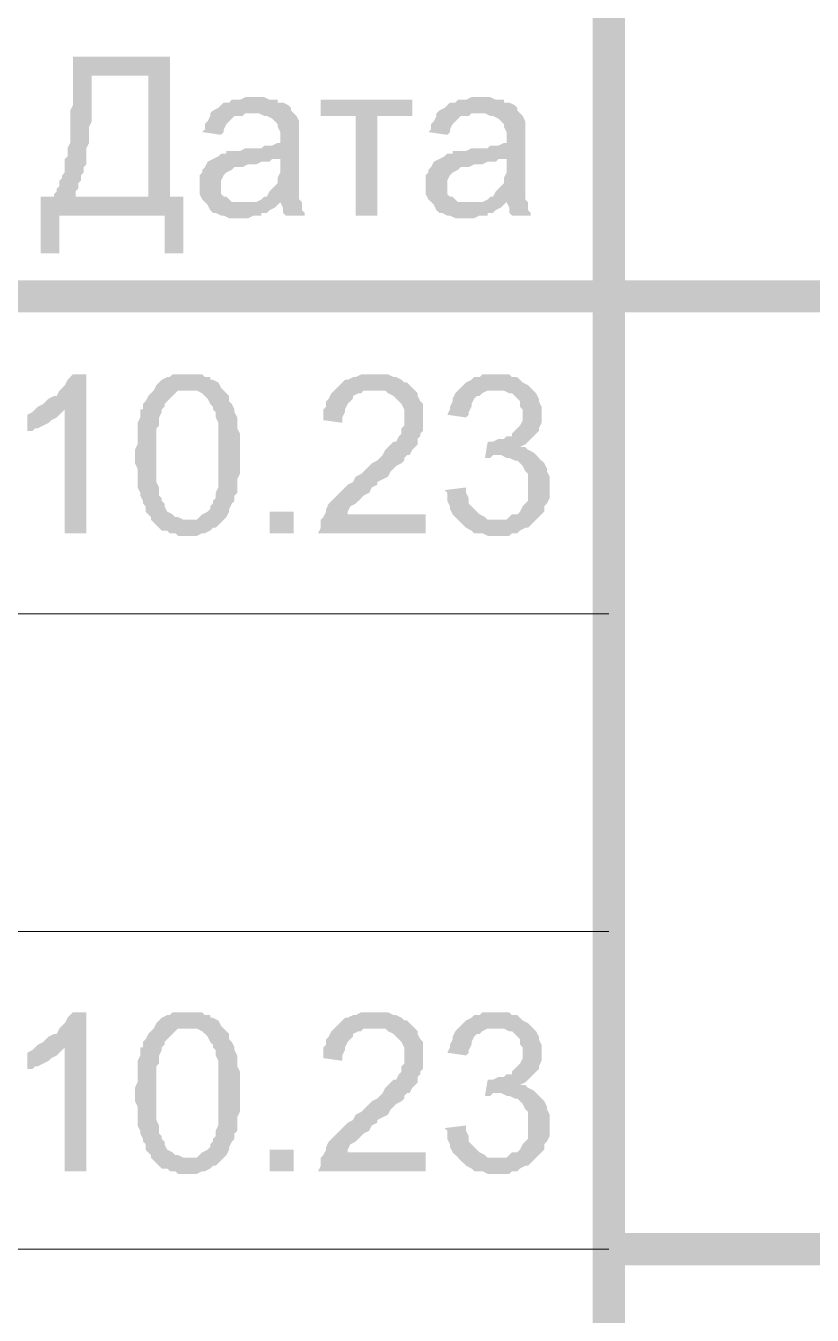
# Model space of a CAD drawing. Header units: millimetres. Extents: x -383313 to -161684, y -117025 to 99224.
# Drawn here: x -327980 to -326744, y -34684 to -32656 of the extents above; entities that cross this region are included whole.
import ezdxf

# ---------------------------------------------------------------- set-up
doc = ezdxf.new("R2010")
doc.units = ezdxf.units.MM
doc.header["$MEASUREMENT"] = 0
doc.layers.add('PDF_Geometry', color=7, linetype='Continuous')
doc.layers.add('PDF_Solid Fills', color=7, linetype='Continuous')

# ---------------------------------------------------------------- blocks, each defined once
blk = doc.blocks.new('A$Cf5759c35')
at = {"layer": 'PDF_Solid Fills'}
for points in [[(30708.4, -14439.9), (30674.6, -14469.5), (30674.6, -14660), (30505.2, -14660), (30505.2, -14748.9), (30534.9, -14748.9), (30534.9, -14689.7), (30700, -14689.7), (30729.6, -14660), (30708.4, -14660)], [(30708.4, -14439.9), (30556, -14439.9), (30556, -14478), (30556, -14478), (30556, -14490.7), (30556, -14499.2), (30556, -14507.6), (30556, -14516.1), (30551.8, -14524.6), (30551.8, -14533), (30551.8, -14541.5), (30551.8, -14550), (30551.8, -14558.4), (30551.8, -14566.9), (30551.8, -14575.4), (30547.6, -14583.8), (30547.6, -14588.1), (30547.6, -14596.5), (30543.3, -14600.8), (30543.3, -14609.2), (30543.3, -14613.5), (30543.3, -14621.9), (30539.1, -14626.2), (30539.1, -14630.4), (30534.9, -14634.6), (30534.9, -14638.9), (30534.9, -14643.1), (30530.6, -14647.3), (30530.6, -14651.6), (30526.4, -14655.8), (30526.4, -14660), (30560.3, -14660), (30560.3, -14655.8), (30560.3, -14651.6), (30564.5, -14647.3), (30564.5, -14638.9), (30568.7, -14634.6), (30568.7, -14626.2), (30573, -14621.9), (30573, -14613.5), (30577.2, -14609.2), (30577.2, -14600.8), (30577.2, -14592.3), (30577.2, -14583.8), (30581.4, -14575.4), (30581.4, -14571.1), (30581.4, -14562.7), (30581.4, -14554.2), (30581.4, -14550), (30585.7, -14541.5), (30585.7, -14533), (30585.7, -14524.6), (30585.7, -14516.1), (30585.7, -14511.9), (30585.7, -14503.4), (30585.7, -14499.2), (30585.7, -14490.7), (30585.7, -14486.5), (30585.7, -14482.2), (30585.7, -14469.5), (30674.6, -14469.5)], [(30843.9, -14503.4), (30843.9, -14503.4), (30827, -14503.4), (30818.5, -14507.6), (30814.3, -14507.6), (30805.8, -14507.6), (30801.6, -14511.9), (30793.1, -14511.9), (30788.9, -14516.1), (30784.6, -14520.3), (30776.2, -14524.6), (30771.9, -14528.8), (30835.4, -14528.8), (30839.7, -14528.8), (30848.1, -14528.8), (30856.6, -14533), (30860.8, -14533), (30869.3, -14537.3), (30873.5, -14541.5), (30873.5, -14541.5), (30877.8, -14545.7), (30877.8, -14550), (30882, -14558.4), (30882, -14566.9), (30882, -14566.9), (30882, -14575.4), (30877.8, -14575.4), (30869.3, -14579.6), (30865.1, -14579.6), (30856.6, -14579.6), (30852.4, -14583.8), (30843.9, -14583.8), (30835.4, -14583.8), (30827, -14583.8), (30818.5, -14588.1), (30810, -14588.1), (30805.8, -14588.1), (30797.3, -14588.1), (30797.3, -14592.3), (30788.9, -14592.3), (30784.6, -14596.5), (30882, -14600.8), (30882, -14609.2), (30882, -14613.5), (30882, -14621.9), (30877.8, -14630.4), (30877.8, -14634.6), (30877.8, -14638.9), (30873.5, -14643.1), (30869.3, -14647.3), (30865.1, -14651.6), (30860.8, -14660), (30856.6, -14660), (30852.4, -14664.3), (30843.9, -14668.5), (30882, -14668.5), (30882, -14668.5), (30886.2, -14677), (30886.2, -14685.4), (30890.5, -14689.7), (30920.1, -14689.7), (30920.1, -14685.4), (30915.9, -14681.2), (30915.9, -14672.7), (30915.9, -14668.5), (30911.6, -14664.3), (30911.6, -14660), (30911.6, -14655.8), (30911.6, -14651.6), (30911.6, -14643.1), (30911.6, -14634.6), (30911.6, -14626.2), (30911.6, -14613.5), (30911.6, -14571.1), (30911.6, -14571.1), (30911.6, -14562.7), (30911.6, -14554.2), (30911.6, -14550), (30911.6, -14545.7), (30911.6, -14541.5), (30907.4, -14533), (30903.2, -14528.8), (30898.9, -14524.6), (30898.9, -14520.3), (30894.7, -14516.1), (30886.2, -14511.9), (30877.8, -14511.9), (30877.8, -14507.6), (30869.3, -14507.6), (30865.1, -14507.6), (30856.6, -14503.4), (30848.1, -14503.4)], [(31089.4, -14507.6), (30945.5, -14507.6), (30945.5, -14533), (31000.5, -14533), (31000.5, -14689.7), (31034.4, -14689.7), (31034.4, -14533), (31089.4, -14533)], [(31199.5, -14503.4), (31199.5, -14503.4), (31182.6, -14503.4), (31174.1, -14507.6), (31169.9, -14507.6), (31161.4, -14507.6), (31157.2, -14511.9), (31148.7, -14511.9), (31144.5, -14516.1), (31140.2, -14520.3), (31131.8, -14524.6), (31127.5, -14528.8), (31191, -14528.8), (31195.3, -14528.8), (31203.7, -14528.8), (31212.2, -14533), (31216.4, -14533), (31224.9, -14537.3), (31229.1, -14541.5), (31229.1, -14541.5), (31233.4, -14545.7), (31233.4, -14550), (31237.6, -14558.4), (31237.6, -14566.9), (31237.6, -14566.9), (31237.6, -14575.4), (31233.4, -14575.4), (31224.9, -14579.6), (31220.7, -14579.6), (31212.2, -14579.6), (31208, -14583.8), (31199.5, -14583.8), (31191, -14583.8), (31182.6, -14583.8), (31174.1, -14588.1), (31165.6, -14588.1), (31161.4, -14588.1), (31152.9, -14588.1), (31152.9, -14592.3), (31144.5, -14592.3), (31140.2, -14596.5), (31237.6, -14600.8), (31237.6, -14609.2), (31237.6, -14613.5), (31237.6, -14621.9), (31233.4, -14630.4), (31233.4, -14634.6), (31233.4, -14638.9), (31229.1, -14643.1), (31224.9, -14647.3), (31220.7, -14651.6), (31216.4, -14660), (31212.2, -14660), (31208, -14664.3), (31199.5, -14668.5), (31237.6, -14668.5), (31237.6, -14668.5), (31241.8, -14677), (31241.8, -14685.4), (31246.1, -14689.7), (31275.7, -14689.7), (31275.7, -14685.4), (31271.5, -14681.2), (31271.5, -14672.7), (31271.5, -14668.5), (31267.2, -14664.3), (31267.2, -14660), (31267.2, -14655.8), (31267.2, -14651.6), (31267.2, -14643.1), (31267.2, -14634.6), (31267.2, -14626.2), (31267.2, -14613.5), (31267.2, -14571.1), (31267.2, -14571.1), (31267.2, -14562.7), (31267.2, -14554.2), (31267.2, -14550), (31267.2, -14545.7), (31267.2, -14541.5), (31263, -14533), (31258.8, -14528.8), (31254.5, -14524.6), (31254.5, -14520.3), (31250.3, -14516.1), (31241.8, -14511.9), (31233.4, -14511.9), (31233.4, -14507.6), (31224.9, -14507.6), (31220.7, -14507.6), (31212.2, -14503.4), (31203.7, -14503.4)], [(30771.9, -14528.8), (30771.9, -14533), (30767.7, -14541.5), (30763.5, -14545.7), (30763.5, -14554.2), (30759.2, -14558.4), (30788.9, -14562.7), (30793.1, -14558.4), (30793.1, -14554.2), (30797.3, -14545.7), (30801.6, -14541.5), (30805.8, -14537.3), (30810, -14533), (30814.3, -14533), (30822.7, -14533), (30827, -14528.8), (30835.4, -14528.8)], [(31127.5, -14528.8), (31127.5, -14533), (31123.3, -14541.5), (31119.1, -14545.7), (31119.1, -14554.2), (31114.8, -14558.4), (31144.5, -14562.7), (31148.7, -14558.4), (31148.7, -14554.2), (31152.9, -14545.7), (31157.2, -14541.5), (31161.4, -14537.3), (31165.6, -14533), (31169.9, -14533), (31178.3, -14533), (31182.6, -14528.8), (31191, -14528.8)], [(30784.6, -14596.5), (30776.2, -14600.8), (30776.2, -14600.8), (30767.7, -14605), (30763.5, -14613.5), (30759.2, -14617.7), (30759.2, -14621.9), (30755, -14626.2), (30755, -14634.6), (30755, -14643.1), (30755, -14643.1), (30755, -14651.6), (30755, -14655.8), (30759.2, -14664.3), (30763.5, -14668.5), (30767.7, -14672.7), (30771.9, -14681.2), (30771.9, -14681.2), (30776.2, -14685.4), (30780.4, -14685.4), (30788.9, -14689.7), (30793.1, -14689.7), (30801.6, -14693.9), (30810, -14693.9), (30818.5, -14693.9), (30822.7, -14693.9), (30831.2, -14693.9), (30839.7, -14689.7), (30843.9, -14689.7), (30852.4, -14689.7), (30852.4, -14685.4), (30860.8, -14685.4), (30865.1, -14681.2), (30873.5, -14677), (30877.8, -14672.7), (30822.7, -14668.5), (30822.7, -14668.5), (30814.3, -14668.5), (30805.8, -14668.5), (30801.6, -14664.3), (30797.3, -14660), (30793.1, -14660), (30788.9, -14655.8), (30788.9, -14647.3), (30788.9, -14643.1), (30788.9, -14638.9), (30788.9, -14634.6), (30793.1, -14626.2), (30793.1, -14626.2), (30797.3, -14621.9), (30805.8, -14617.7), (30810, -14613.5), (30814.3, -14613.5), (30822.7, -14613.5), (30831.2, -14609.2), (30835.4, -14609.2), (30843.9, -14609.2), (30852.4, -14605), (30856.6, -14605), (30865.1, -14605), (30869.3, -14600.8), (30877.8, -14600.8), (30882, -14600.8)], [(31140.2, -14596.5), (31131.8, -14600.8), (31131.8, -14600.8), (31123.3, -14605), (31119.1, -14613.5), (31114.8, -14617.7), (31114.8, -14621.9), (31110.6, -14626.2), (31110.6, -14634.6), (31110.6, -14643.1), (31110.6, -14643.1), (31110.6, -14651.6), (31110.6, -14655.8), (31114.8, -14664.3), (31119.1, -14668.5), (31123.3, -14672.7), (31127.5, -14681.2), (31127.5, -14681.2), (31131.8, -14685.4), (31136, -14685.4), (31144.5, -14689.7), (31148.7, -14689.7), (31157.2, -14693.9), (31165.6, -14693.9), (31174.1, -14693.9), (31178.3, -14693.9), (31186.8, -14693.9), (31195.3, -14689.7), (31199.5, -14689.7), (31208, -14689.7), (31208, -14685.4), (31216.4, -14685.4), (31220.7, -14681.2), (31229.1, -14677), (31233.4, -14672.7), (31178.3, -14668.5), (31178.3, -14668.5), (31169.9, -14668.5), (31161.4, -14668.5), (31157.2, -14664.3), (31152.9, -14660), (31148.7, -14660), (31144.5, -14655.8), (31144.5, -14647.3), (31144.5, -14643.1), (31144.5, -14638.9), (31144.5, -14634.6), (31148.7, -14626.2), (31148.7, -14626.2), (31152.9, -14621.9), (31161.4, -14617.7), (31165.6, -14613.5), (31169.9, -14613.5), (31178.3, -14613.5), (31186.8, -14609.2), (31191, -14609.2), (31199.5, -14609.2), (31208, -14605), (31212.2, -14605), (31220.7, -14605), (31224.9, -14600.8), (31233.4, -14600.8), (31237.6, -14600.8)], [(30577.2, -14939.4), (30556, -14939.4), (30551.8, -14943.7), (30547.6, -14947.9), (30543.3, -14956.4), (30539.1, -14960.6), (30534.9, -14964.8), (30530.6, -14973.3), (30526.4, -14973.3), (30517.9, -14977.5), (30513.7, -14981.8), (30509.5, -14986), (30501, -14990.2), (30543.3, -14994.5), (30543.3, -15189.2), (30577.2, -15189.2)], [(30738.1, -14939.4), (30738.1, -14939.4), (30712.7, -14939.4), (30708.4, -14943.7), (30704.2, -14943.7), (30695.7, -14947.9), (30691.5, -14952.1), (30691.5, -14952.1), (30687.3, -14956.4), (30683, -14964.8), (30738.1, -14964.8), (30738.1, -14964.8), (30746.5, -14964.8), (30750.8, -14964.8), (30759.2, -14969.1), (30763.5, -14973.3), (30767.7, -14977.5), (30771.9, -14986), (30771.9, -14986), (30776.2, -14990.2), (30776.2, -14994.5), (30780.4, -14998.7), (30780.4, -15002.9), (30780.4, -15007.2), (30784.6, -15015.6), (30784.6, -15024.1), (30784.6, -15028.3), (30784.6, -15036.8), (30784.6, -15045.3), (30784.6, -15058), (30784.6, -15066.4), (30784.6, -15066.4), (30784.6, -15079.1), (30784.6, -15087.6), (30784.6, -15096.1), (30784.6, -15104.5), (30784.6, -15108.8), (30784.6, -15117.2), (30780.4, -15125.7), (30780.4, -15129.9), (30780.4, -15134.2), (30776.2, -15138.4), (30776.2, -15142.6), (30771.9, -15146.9), (30771.9, -15151.1), (30767.7, -15155.3), (30759.2, -15159.6), (30755, -15163.8), (30750.8, -15168), (30742.3, -15168), (30738.1, -15168), (30683, -15172.3), (30687.3, -15176.5), (30691.5, -15180.7), (30695.7, -15185), (30704.2, -15185), (30708.4, -15189.2), (30716.9, -15189.2), (30721.1, -15193.4), (30729.6, -15193.4), (30738.1, -15193.4), (30738.1, -15193.4), (30746.5, -15193.4), (30750.8, -15193.4), (30759.2, -15189.2), (30763.5, -15189.2), (30771.9, -15185), (30776.2, -15180.7), (30780.4, -15180.7), (30784.6, -15176.5), (30788.9, -15172.3), (30793.1, -15168), (30797.3, -15163.8), (30801.6, -15155.3), (30801.6, -15151.1), (30805.8, -15142.6), (30810, -15138.4), (30810, -15134.2), (30810, -15129.9), (30814.3, -15125.7), (30814.3, -15117.2), (30814.3, -15113), (30814.3, -15104.5), (30818.5, -15096.1), (30818.5, -15091.8), (30818.5, -15083.4), (30818.5, -15074.9), (30818.5, -15066.4), (30818.5, -15062.2), (30818.5, -15053.7), (30818.5, -15045.3), (30818.5, -15036.8), (30818.5, -15032.6), (30814.3, -15024.1), (30814.3, -15019.9), (30814.3, -15011.4), (30814.3, -15007.2), (30810, -14998.7), (30810, -14994.5), (30805.8, -14986), (30801.6, -14981.8), (30801.6, -14973.3), (30797.3, -14969.1), (30797.3, -14969.1), (30793.1, -14964.8), (30788.9, -14960.6), (30784.6, -14952.1), (30776.2, -14947.9), (30771.9, -14947.9), (30771.9, -14943.7), (30763.5, -14943.7), (30759.2, -14939.4), (30750.8, -14939.4), (30742.3, -14939.4)], [(31030.2, -14939.4), (31009, -14939.4), (31000.5, -14943.7), (30996.3, -14943.7), (30987.8, -14947.9), (30983.6, -14947.9), (30979.4, -14952.1), (30975.1, -14956.4), (30970.9, -14960.6), (30966.7, -14964.8), (30962.4, -14969.1), (30958.2, -14977.5), (30954, -14981.8), (30954, -14990.2), (30949.7, -14994.5), (30949.7, -15002.9), (30949.7, -15011.4), (30979.4, -15015.6), (30979.4, -15007.2), (30983.6, -14998.7), (30983.6, -14994.5), (30987.8, -14986), (30992.1, -14981.8), (30996.3, -14977.5), (30996.3, -14973.3), (31004.8, -14969.1), (31009, -14969.1), (31013.2, -14964.8), (31021.7, -14964.8), (31030.2, -14964.8), (31093.7, -14964.8), (31085.2, -14956.4), (31085.2, -14956.4), (31081, -14952.1), (31076.7, -14952.1), (31072.5, -14947.9), (31064, -14943.7), (31059.8, -14943.7), (31051.3, -14939.4), (31047.1, -14939.4), (31038.6, -14939.4)], [(31220.7, -14939.4), (31199.5, -14939.4), (31195.3, -14943.7), (31186.8, -14943.7), (31182.6, -14947.9), (31174.1, -14952.1), (31169.9, -14956.4), (31169.9, -14956.4), (31165.6, -14960.6), (31220.7, -14964.8), (31224.9, -14964.8), (31233.4, -14964.8), (31241.8, -14969.1), (31246.1, -14969.1), (31250.3, -14973.3), (31254.5, -14977.5), (31258.8, -14981.8), (31258.8, -14990.2), (31263, -14994.5), (31263, -15002.9), (31263, -15007.2), (31263, -15011.4), (31258.8, -15019.9), (31254.5, -15024.1), (31250.3, -15028.3), (31246.1, -15032.6), (31246.1, -15036.8), (31237.6, -15036.8), (31233.4, -15041), (31224.9, -15041), (31216.4, -15045.3), (31212.2, -15045.3), (31271.5, -15045.3), (31275.7, -15041), (31279.9, -15036.8), (31284.2, -15032.6), (31288.4, -15028.3), (31288.4, -15024.1), (31292.6, -15015.6), (31292.6, -15011.4), (31292.6, -15002.9), (31292.6, -14998.7), (31292.6, -14990.2), (31288.4, -14981.8), (31288.4, -14977.5), (31284.2, -14969.1), (31284.2, -14969.1), (31279.9, -14964.8), (31275.7, -14960.6), (31271.5, -14956.4), (31263, -14952.1), (31258.8, -14947.9), (31254.5, -14943.7), (31246.1, -14943.7), (31241.8, -14939.4), (31233.4, -14939.4), (31229.1, -14939.4)], [(30683, -14964.8), (30678.8, -14969.1), (30674.6, -14973.3), (30670.3, -14981.8), (30666.1, -14986), (30666.1, -14994.5), (30661.9, -14994.5), (30661.9, -15002.9), (30661.9, -15007.2), (30657.6, -15015.6), (30657.6, -15019.9), (30657.6, -15028.3), (30657.6, -15032.6), (30657.6, -15041), (30657.6, -15049.5), (30653.4, -15058), (30653.4, -15066.4), (30653.4, -15070.7), (30653.4, -15079.1), (30657.6, -15087.6), (30657.6, -15096.1), (30657.6, -15104.5), (30657.6, -15113), (30657.6, -15117.2), (30661.9, -15125.7), (30661.9, -15129.9), (30666.1, -15138.4), (30666.1, -15142.6), (30670.3, -15146.9), (30670.3, -15155.3), (30674.6, -15159.6), (30678.8, -15163.8), (30678.8, -15168), (30683, -15172.3), (30738.1, -15168), (30733.8, -15168), (30729.6, -15168), (30721.1, -15163.8), (30716.9, -15163.8), (30712.7, -15159.6), (30704.2, -15155.3), (30700, -15146.9), (30700, -15146.9), (30700, -15142.6), (30695.7, -15138.4), (30695.7, -15134.2), (30691.5, -15129.9), (30691.5, -15121.5), (30691.5, -15117.2), (30687.3, -15108.8), (30687.3, -15100.3), (30687.3, -15091.8), (30687.3, -15083.4), (30687.3, -15074.9), (30687.3, -15066.4), (30687.3, -15058), (30687.3, -15049.5), (30687.3, -15041), (30687.3, -15032.6), (30687.3, -15024.1), (30691.5, -15019.9), (30691.5, -15011.4), (30691.5, -15007.2), (30695.7, -14998.7), (30695.7, -14994.5), (30700, -14990.2), (30700, -14986), (30704.2, -14981.8), (30708.4, -14977.5), (30712.7, -14973.3), (30716.9, -14969.1), (30721.1, -14964.8), (30729.6, -14964.8), (30738.1, -14964.8)], [(31093.7, -14964.8), (31030.2, -14964.8), (31047.1, -14964.8), (31051.3, -14969.1), (31059.8, -14973.3), (31064, -14977.5), (31064, -14977.5), (31068.3, -14981.8), (31072.5, -14986), (31076.7, -14994.5), (31076.7, -14998.7), (31076.7, -15007.2), (31076.7, -15011.4), (31076.7, -15019.9), (31072.5, -15024.1), (31072.5, -15032.6), (31068.3, -15036.8), (31064, -15045.3), (31059.8, -15045.3), (31055.6, -15049.5), (31051.3, -15053.7), (31047.1, -15058), (31042.9, -15066.4), (31038.6, -15070.7), (31034.4, -15074.9), (31025.9, -15079.1), (31021.7, -15083.4), (31013.2, -15091.8), (31009, -15096.1), (31000.5, -15100.3), (30996.3, -15108.8), (30987.8, -15113), (30983.6, -15117.2), (30979.4, -15121.5), (30975.1, -15125.7), (30970.9, -15129.9), (30966.7, -15134.2), (30962.4, -15138.4), (30958.2, -15142.6), (30954, -15151.1), (30954, -15155.3), (30949.7, -15163.8), (30945.5, -15168), (30945.5, -15168), (30945.5, -15176.5), (30945.5, -15180.7), (30941.3, -15189.2), (31110.6, -15189.2), (31110.6, -15159.6), (30987.8, -15159.6), (30987.8, -15159.6), (30987.8, -15155.3), (30992.1, -15146.9), (31000.5, -15142.6), (31000.5, -15142.6), (31004.8, -15138.4), (31009, -15134.2), (31013.2, -15129.9), (31021.7, -15125.7), (31025.9, -15117.2), (31034.4, -15113), (31034.4, -15108.8), (31042.9, -15104.5), (31051.3, -15100.3), (31055.6, -15091.8), (31059.8, -15087.6), (31064, -15083.4), (31072.5, -15079.1), (31076.7, -15074.9), (31076.7, -15070.7), (31081, -15066.4), (31085.2, -15066.4), (31089.4, -15058), (31093.7, -15053.7), (31097.9, -15049.5), (31097.9, -15041), (31102.1, -15036.8), (31102.1, -15032.6), (31106.4, -15028.3), (31106.4, -15019.9), (31106.4, -15015.6), (31106.4, -15007.2), (31106.4, -15007.2), (31106.4, -14998.7), (31106.4, -14994.5), (31106.4, -14986), (31102.1, -14981.8), (31097.9, -14973.3), (31097.9, -14969.1)], [(31165.6, -14960.6), (31161.4, -14964.8), (31157.2, -14969.1), (31152.9, -14977.5), (31152.9, -14981.8), (31148.7, -14990.2), (31148.7, -14994.5), (31144.5, -15002.9), (31174.1, -15007.2), (31178.3, -15002.9), (31178.3, -14998.7), (31182.6, -14990.2), (31182.6, -14986), (31186.8, -14977.5), (31191, -14973.3), (31195.3, -14973.3), (31199.5, -14969.1), (31208, -14964.8), (31212.2, -14964.8), (31220.7, -14964.8)], [(30501, -14990.2), (30496.8, -14994.5), (30492.5, -14998.7), (30484.1, -15002.9), (30484.1, -15032.6), (30484.1, -15028.3), (30492.5, -15028.3), (30496.8, -15024.1), (30501, -15024.1), (30509.5, -15019.9), (30517.9, -15015.6), (30517.9, -15015.6), (30522.2, -15011.4), (30530.6, -15007.2), (30534.9, -15002.9), (30539.1, -14998.7), (30543.3, -14994.5)], [(31208, -15045.3), (31203.7, -15070.7), (31203.7, -15070.7), (31212.2, -15070.7), (31216.4, -15066.4), (31224.9, -15066.4), (31284.2, -15066.4), (31279.9, -15062.2), (31271.5, -15058), (31267.2, -15053.7), (31258.8, -15053.7), (31267.2, -15049.5), (31271.5, -15045.3), (31212.2, -15045.3)], [(31284.2, -15066.4), (31224.9, -15066.4), (31229.1, -15066.4), (31237.6, -15070.7), (31241.8, -15070.7), (31250.3, -15074.9), (31254.5, -15074.9), (31258.8, -15079.1), (31263, -15083.4), (31267.2, -15091.8), (31271.5, -15096.1), (31271.5, -15100.3), (31271.5, -15108.8), (31271.5, -15117.2), (31271.5, -15117.2), (31271.5, -15121.5), (31271.5, -15129.9), (31271.5, -15138.4), (31267.2, -15142.6), (31263, -15146.9), (31258.8, -15155.3), (31254.5, -15159.6), (31246.1, -15159.6), (31241.8, -15163.8), (31237.6, -15168), (31229.1, -15168), (31220.7, -15168), (31161.4, -15168), (31165.6, -15172.3), (31169.9, -15176.5), (31174.1, -15180.7), (31182.6, -15185), (31186.8, -15189.2), (31195.3, -15189.2), (31199.5, -15189.2), (31208, -15193.4), (31212.2, -15193.4), (31220.7, -15193.4), (31224.9, -15193.4), (31233.4, -15193.4), (31241.8, -15193.4), (31246.1, -15189.2), (31254.5, -15189.2), (31258.8, -15185), (31267.2, -15180.7), (31271.5, -15180.7), (31275.7, -15176.5), (31279.9, -15172.3), (31284.2, -15168), (31288.4, -15163.8), (31292.6, -15159.6), (31296.9, -15155.3), (31296.9, -15146.9), (31301.1, -15142.6), (31305.3, -15134.2), (31305.3, -15129.9), (31305.3, -15121.5), (31305.3, -15117.2), (31305.3, -15113), (31305.3, -15104.5), (31305.3, -15100.3), (31301.1, -15091.8), (31301.1, -15087.6), (31296.9, -15079.1), (31292.6, -15074.9), (31292.6, -15074.9), (31288.4, -15070.7)], [(31174.1, -15117.2), (31140.2, -15121.5), (31144.5, -15125.7), (31144.5, -15138.4), (31148.7, -15146.9), (31148.7, -15151.1), (31152.9, -15159.6), (31157.2, -15163.8), (31161.4, -15168), (31220.7, -15168), (31216.4, -15168), (31208, -15168), (31203.7, -15163.8), (31195.3, -15159.6), (31191, -15155.3), (31191, -15155.3), (31186.8, -15151.1), (31182.6, -15146.9), (31178.3, -15142.6), (31178.3, -15134.2), (31174.1, -15125.7)], [(30577.2, -15942.7), (30556, -15942.7), (30551.8, -15947), (30547.6, -15951.2), (30543.3, -15959.7), (30539.1, -15963.9), (30534.9, -15968.1), (30530.6, -15976.6), (30526.4, -15976.6), (30517.9, -15980.8), (30513.7, -15985.1), (30509.5, -15989.3), (30501, -15993.5), (30543.3, -15997.8), (30543.3, -16192.5), (30577.2, -16192.5)], [(30738.1, -15942.7), (30738.1, -15942.7), (30712.7, -15942.7), (30708.4, -15947), (30704.2, -15947), (30695.7, -15951.2), (30691.5, -15955.4), (30691.5, -15955.4), (30687.3, -15959.7), (30683, -15968.1), (30738.1, -15968.1), (30738.1, -15968.1), (30746.5, -15968.1), (30750.8, -15968.1), (30759.2, -15972.4), (30763.5, -15976.6), (30767.7, -15980.8), (30771.9, -15989.3), (30771.9, -15989.3), (30776.2, -15993.5), (30776.2, -15997.8), (30780.4, -16002), (30780.4, -16006.2), (30780.4, -16010.5), (30784.6, -16018.9), (30784.6, -16027.4), (30784.6, -16031.6), (30784.6, -16040.1), (30784.6, -16048.6), (30784.6, -16061.3), (30784.6, -16069.7), (30784.6, -16069.7), (30784.6, -16082.4), (30784.6, -16090.9), (30784.6, -16099.4), (30784.6, -16107.8), (30784.6, -16112.1), (30784.6, -16120.5), (30780.4, -16129), (30780.4, -16133.2), (30780.4, -16137.5), (30776.2, -16141.7), (30776.2, -16145.9), (30771.9, -16150.2), (30771.9, -16154.4), (30767.7, -16158.6), (30759.2, -16162.9), (30755, -16167.1), (30750.8, -16171.3), (30742.3, -16171.3), (30738.1, -16171.3), (30683, -16175.6), (30687.3, -16179.8), (30691.5, -16184), (30695.7, -16188.3), (30704.2, -16188.3), (30708.4, -16192.5), (30716.9, -16192.5), (30721.1, -16196.7), (30729.6, -16196.7), (30738.1, -16196.7), (30738.1, -16196.7), (30746.5, -16196.7), (30750.8, -16196.7), (30759.2, -16192.5), (30763.5, -16192.5), (30771.9, -16188.3), (30776.2, -16184), (30780.4, -16184), (30784.6, -16179.8), (30788.9, -16175.6), (30793.1, -16171.3), (30797.3, -16167.1), (30801.6, -16158.6), (30801.6, -16154.4), (30805.8, -16145.9), (30810, -16141.7), (30810, -16137.5), (30810, -16133.2), (30814.3, -16129), (30814.3, -16120.5), (30814.3, -16116.3), (30814.3, -16107.8), (30818.5, -16099.4), (30818.5, -16095.1), (30818.5, -16086.7), (30818.5, -16078.2), (30818.5, -16069.7), (30818.5, -16065.5), (30818.5, -16057), (30818.5, -16048.6), (30818.5, -16040.1), (30818.5, -16035.9), (30814.3, -16027.4), (30814.3, -16023.2), (30814.3, -16014.7), (30814.3, -16010.5), (30810, -16002), (30810, -15997.8), (30805.8, -15989.3), (30801.6, -15985.1), (30801.6, -15976.6), (30797.3, -15972.4), (30797.3, -15972.4), (30793.1, -15968.1), (30788.9, -15963.9), (30784.6, -15955.4), (30776.2, -15951.2), (30771.9, -15951.2), (30771.9, -15947), (30763.5, -15947), (30759.2, -15942.7), (30750.8, -15942.7), (30742.3, -15942.7)], [(31030.2, -15942.7), (31009, -15942.7), (31000.5, -15947), (30996.3, -15947), (30987.8, -15951.2), (30983.6, -15951.2), (30979.4, -15955.4), (30975.1, -15959.7), (30970.9, -15963.9), (30966.7, -15968.1), (30962.4, -15972.4), (30958.2, -15980.8), (30954, -15985.1), (30954, -15993.5), (30949.7, -15997.8), (30949.7, -16006.2), (30949.7, -16014.7), (30979.4, -16018.9), (30979.4, -16010.5), (30983.6, -16002), (30983.6, -15997.8), (30987.8, -15989.3), (30992.1, -15985.1), (30996.3, -15980.8), (30996.3, -15976.6), (31004.8, -15972.4), (31009, -15972.4), (31013.2, -15968.1), (31021.7, -15968.1), (31030.2, -15968.1), (31093.7, -15968.1), (31085.2, -15959.7), (31085.2, -15959.7), (31081, -15955.4), (31076.7, -15955.4), (31072.5, -15951.2), (31064, -15947), (31059.8, -15947), (31051.3, -15942.7), (31047.1, -15942.7), (31038.6, -15942.7)], [(31220.7, -15942.7), (31199.5, -15942.7), (31195.3, -15947), (31186.8, -15947), (31182.6, -15951.2), (31174.1, -15955.4), (31169.9, -15959.7), (31169.9, -15959.7), (31165.6, -15963.9), (31220.7, -15968.1), (31224.9, -15968.1), (31233.4, -15968.1), (31241.8, -15972.4), (31246.1, -15972.4), (31250.3, -15976.6), (31254.5, -15980.8), (31258.8, -15985.1), (31258.8, -15993.5), (31263, -15997.8), (31263, -16006.2), (31263, -16010.5), (31263, -16014.7), (31258.8, -16023.2), (31254.5, -16027.4), (31250.3, -16031.6), (31246.1, -16035.9), (31246.1, -16040.1), (31237.6, -16040.1), (31233.4, -16044.3), (31224.9, -16044.3), (31216.4, -16048.6), (31212.2, -16048.6), (31271.5, -16048.6), (31275.7, -16044.3), (31279.9, -16040.1), (31284.2, -16035.9), (31288.4, -16031.6), (31288.4, -16027.4), (31292.6, -16018.9), (31292.6, -16014.7), (31292.6, -16006.2), (31292.6, -16002), (31292.6, -15993.5), (31288.4, -15985.1), (31288.4, -15980.8), (31284.2, -15972.4), (31284.2, -15972.4), (31279.9, -15968.1), (31275.7, -15963.9), (31271.5, -15959.7), (31263, -15955.4), (31258.8, -15951.2), (31254.5, -15947), (31246.1, -15947), (31241.8, -15942.7), (31233.4, -15942.7), (31229.1, -15942.7)], [(30683, -15968.1), (30678.8, -15972.4), (30674.6, -15976.6), (30670.3, -15985.1), (30666.1, -15989.3), (30666.1, -15997.8), (30661.9, -15997.8), (30661.9, -16006.2), (30661.9, -16010.5), (30657.6, -16018.9), (30657.6, -16023.2), (30657.6, -16031.6), (30657.6, -16035.9), (30657.6, -16044.3), (30657.6, -16052.8), (30653.4, -16061.3), (30653.4, -16069.7), (30653.4, -16074), (30653.4, -16082.4), (30657.6, -16090.9), (30657.6, -16099.4), (30657.6, -16107.8), (30657.6, -16116.3), (30657.6, -16120.5), (30661.9, -16129), (30661.9, -16133.2), (30666.1, -16141.7), (30666.1, -16145.9), (30670.3, -16150.2), (30670.3, -16158.6), (30674.6, -16162.9), (30678.8, -16167.1), (30678.8, -16171.3), (30683, -16175.6), (30738.1, -16171.3), (30733.8, -16171.3), (30729.6, -16171.3), (30721.1, -16167.1), (30716.9, -16167.1), (30712.7, -16162.9), (30704.2, -16158.6), (30700, -16150.2), (30700, -16150.2), (30700, -16145.9), (30695.7, -16141.7), (30695.7, -16137.5), (30691.5, -16133.2), (30691.5, -16124.8), (30691.5, -16120.5), (30687.3, -16112.1), (30687.3, -16103.6), (30687.3, -16095.1), (30687.3, -16086.7), (30687.3, -16078.2), (30687.3, -16069.7), (30687.3, -16061.3), (30687.3, -16052.8), (30687.3, -16044.3), (30687.3, -16035.9), (30687.3, -16027.4), (30691.5, -16023.2), (30691.5, -16014.7), (30691.5, -16010.5), (30695.7, -16002), (30695.7, -15997.8), (30700, -15993.5), (30700, -15989.3), (30704.2, -15985.1), (30708.4, -15980.8), (30712.7, -15976.6), (30716.9, -15972.4), (30721.1, -15968.1), (30729.6, -15968.1), (30738.1, -15968.1)], [(31093.7, -15968.1), (31030.2, -15968.1), (31047.1, -15968.1), (31051.3, -15972.4), (31059.8, -15976.6), (31064, -15980.8), (31064, -15980.8), (31068.3, -15985.1), (31072.5, -15989.3), (31076.7, -15997.8), (31076.7, -16002), (31076.7, -16010.5), (31076.7, -16014.7), (31076.7, -16023.2), (31072.5, -16027.4), (31072.5, -16035.9), (31068.3, -16040.1), (31064, -16048.6), (31059.8, -16048.6), (31055.6, -16052.8), (31051.3, -16057), (31047.1, -16061.3), (31042.9, -16069.7), (31038.6, -16074), (31034.4, -16078.2), (31025.9, -16082.4), (31021.7, -16086.7), (31013.2, -16095.1), (31009, -16099.4), (31000.5, -16103.6), (30996.3, -16112.1), (30987.8, -16116.3), (30983.6, -16120.5), (30979.4, -16124.8), (30975.1, -16129), (30970.9, -16133.2), (30966.7, -16137.5), (30962.4, -16141.7), (30958.2, -16145.9), (30954, -16154.4), (30954, -16158.6), (30949.7, -16167.1), (30945.5, -16171.3), (30945.5, -16171.3), (30945.5, -16179.8), (30945.5, -16184), (30941.3, -16192.5), (31110.6, -16192.5), (31110.6, -16162.9), (30987.8, -16162.9), (30987.8, -16162.9), (30987.8, -16158.6), (30992.1, -16150.2), (31000.5, -16145.9), (31000.5, -16145.9), (31004.8, -16141.7), (31009, -16137.5), (31013.2, -16133.2), (31021.7, -16129), (31025.9, -16120.5), (31034.4, -16116.3), (31034.4, -16112.1), (31042.9, -16107.8), (31051.3, -16103.6), (31055.6, -16095.1), (31059.8, -16090.9), (31064, -16086.7), (31072.5, -16082.4), (31076.7, -16078.2), (31076.7, -16074), (31081, -16069.7), (31085.2, -16069.7), (31089.4, -16061.3), (31093.7, -16057), (31097.9, -16052.8), (31097.9, -16044.3), (31102.1, -16040.1), (31102.1, -16035.9), (31106.4, -16031.6), (31106.4, -16023.2), (31106.4, -16018.9), (31106.4, -16010.5), (31106.4, -16010.5), (31106.4, -16002), (31106.4, -15997.8), (31106.4, -15989.3), (31102.1, -15985.1), (31097.9, -15976.6), (31097.9, -15972.4)], [(31165.6, -15963.9), (31161.4, -15968.1), (31157.2, -15972.4), (31152.9, -15980.8), (31152.9, -15985.1), (31148.7, -15993.5), (31148.7, -15997.8), (31144.5, -16006.2), (31174.1, -16010.5), (31178.3, -16006.2), (31178.3, -16002), (31182.6, -15993.5), (31182.6, -15989.3), (31186.8, -15980.8), (31191, -15976.6), (31195.3, -15976.6), (31199.5, -15972.4), (31208, -15968.1), (31212.2, -15968.1), (31220.7, -15968.1)], [(30501, -15993.5), (30496.8, -15997.8), (30492.5, -16002), (30484.1, -16006.2), (30484.1, -16035.9), (30484.1, -16031.6), (30492.5, -16031.6), (30496.8, -16027.4), (30501, -16027.4), (30509.5, -16023.2), (30517.9, -16018.9), (30517.9, -16018.9), (30522.2, -16014.7), (30530.6, -16010.5), (30534.9, -16006.2), (30539.1, -16002), (30543.3, -15997.8)], [(31208, -16048.6), (31203.7, -16074), (31203.7, -16074), (31212.2, -16074), (31216.4, -16069.7), (31224.9, -16069.7), (31284.2, -16069.7), (31279.9, -16065.5), (31271.5, -16061.3), (31267.2, -16057), (31258.8, -16057), (31267.2, -16052.8), (31271.5, -16048.6), (31212.2, -16048.6)], [(31284.2, -16069.7), (31224.9, -16069.7), (31229.1, -16069.7), (31237.6, -16074), (31241.8, -16074), (31250.3, -16078.2), (31254.5, -16078.2), (31258.8, -16082.4), (31263, -16086.7), (31267.2, -16095.1), (31271.5, -16099.4), (31271.5, -16103.6), (31271.5, -16112.1), (31271.5, -16120.5), (31271.5, -16120.5), (31271.5, -16124.8), (31271.5, -16133.2), (31271.5, -16141.7), (31267.2, -16145.9), (31263, -16150.2), (31258.8, -16158.6), (31254.5, -16162.9), (31246.1, -16162.9), (31241.8, -16167.1), (31237.6, -16171.3), (31229.1, -16171.3), (31220.7, -16171.3), (31161.4, -16171.3), (31165.6, -16175.6), (31169.9, -16179.8), (31174.1, -16184), (31182.6, -16188.3), (31186.8, -16192.5), (31195.3, -16192.5), (31199.5, -16192.5), (31208, -16196.7), (31212.2, -16196.7), (31220.7, -16196.7), (31224.9, -16196.7), (31233.4, -16196.7), (31241.8, -16196.7), (31246.1, -16192.5), (31254.5, -16192.5), (31258.8, -16188.3), (31267.2, -16184), (31271.5, -16184), (31275.7, -16179.8), (31279.9, -16175.6), (31284.2, -16171.3), (31288.4, -16167.1), (31292.6, -16162.9), (31296.9, -16158.6), (31296.9, -16150.2), (31301.1, -16145.9), (31305.3, -16137.5), (31305.3, -16133.2), (31305.3, -16124.8), (31305.3, -16120.5), (31305.3, -16116.3), (31305.3, -16107.8), (31305.3, -16103.6), (31301.1, -16095.1), (31301.1, -16090.9), (31296.9, -16082.4), (31292.6, -16078.2), (31292.6, -16078.2), (31288.4, -16074)], [(31174.1, -16120.5), (31140.2, -16124.8), (31144.5, -16129), (31144.5, -16141.7), (31148.7, -16150.2), (31148.7, -16154.4), (31152.9, -16162.9), (31157.2, -16167.1), (31161.4, -16171.3), (31220.7, -16171.3), (31216.4, -16171.3), (31208, -16171.3), (31203.7, -16167.1), (31195.3, -16162.9), (31191, -16158.6), (31191, -16158.6), (31186.8, -16154.4), (31182.6, -16150.2), (31178.3, -16145.9), (31178.3, -16137.5), (31174.1, -16129)]]:
    blk.add_hatch(color=8, dxfattribs=at).paths.add_polyline_path(points)
at = {"layer": 'PDF_Geometry', "color": 8, "lineweight": 18}
for points in [[(24896.1, -15316.2), (31398.5, -15316.2)], [(24896.1, -15815.7), (31398.5, -15815.7)], [(24896.1, -16315.3), (31398.5, -16315.3)]]:
    blk.add_lwpolyline(points, dxfattribs=at)
at = {"layer": 'PDF_Solid Fills', "color": 8, "lineweight": 13}
for points in [[(31423.9, -12314.8), (31373.1, -12314.8), (31423.9, -17813.9)], [(31373.1, -12314.8), (31423.9, -17813.9), (31373.1, -17813.9)], [(30729.6, -14660), (30700, -14689.7), (30729.6, -14748.9), (30700, -14748.9)], [(30843.9, -14668.5), (30822.7, -14668.5), (30882, -14668.5), (30877.8, -14672.7)], [(31199.5, -14668.5), (31178.3, -14668.5), (31237.6, -14668.5), (31233.4, -14672.7)]]:
    blk.add_solid(points, dxfattribs=at)
at = {"layer": 'PDF_Solid Fills', "color": 8, "lineweight": 18}
for points in [[(24896.1, -14791.3), (24896.1, -14842.1), (43395.7, -14791.3)], [(24896.1, -14842.1), (43395.7, -14791.3), (43395.7, -14842.1)], [(30865.1, -15189.2), (30865.1, -15155.3), (30903.2, -15189.2), (30903.2, -15155.3)], [(31398.5, -16289.9), (31398.5, -16340.7), (43395.7, -16289.9)], [(31398.5, -16340.7), (43395.7, -16289.9), (43395.7, -16340.7)]]:
    blk.add_solid(points, dxfattribs=at)
at = {"layer": 'PDF_Solid Fills', "color": 8, "lineweight": 25}
blk.add_solid([(30865.1, -16192.5), (30865.1, -16158.6), (30903.2, -16192.5), (30903.2, -16158.6)], dxfattribs=at)

msp = doc.modelspace()

# ---------------------------------------------------------------- block references
at = {"ltscale": 100}
msp.add_blockref('A$Cf5759c35', (-358461.97282, -18264.93104), dxfattribs=at)

doc.saveas('drawing.dxf')
